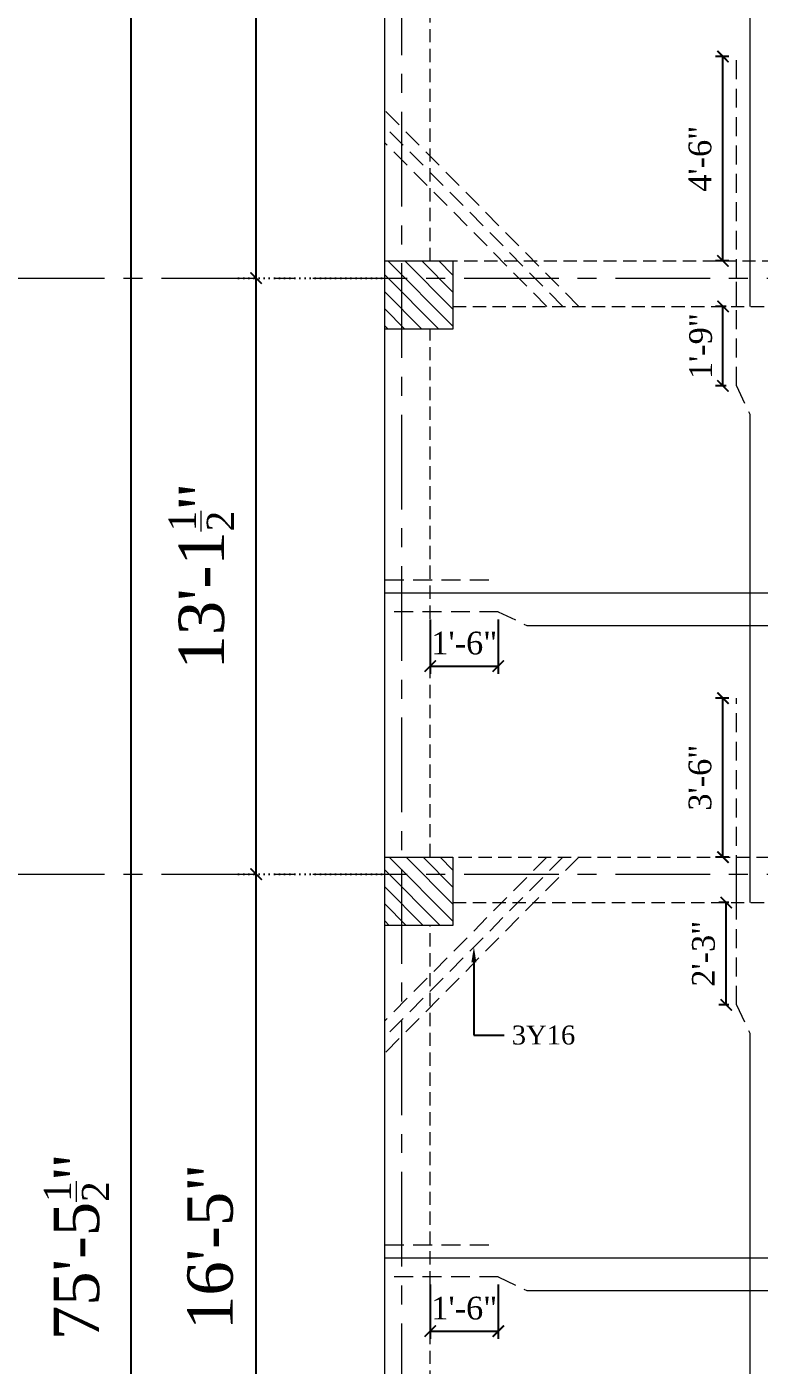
# Model space of a CAD drawing. Header units: feet. Extents: x 36263 to 96584, y 7663 to 35885.
# Drawn here: x 50785.1 to 50978.7, y 17454.2 to 17807.7 of the extents above; entities that cross this region are included whole.
import ezdxf
from ezdxf import colors
from ezdxf.entities.mleader import LeaderData, LeaderLine
from ezdxf.math import Vec2, Vec3

# ---------------------------------------------------------------- set-up
doc = ezdxf.new("R2010")
doc.units = ezdxf.units.FT
for name, pattern in [('CENTER', [2, 1.25, -0.25, 0.25, -0.25]), ('DOT2', [0.125, 0, -0.125]), ('HIDDEN', [0.375, 0.25, -0.125])]:
    doc.linetypes.add(name, pattern=pattern)
for name, color, linetype, lineweight in [('Column', 1, 'Continuous', 15), ('Dimension', 2, 'Continuous', 9), ('Hatch', 9, 'Continuous', 9), ('ST Beam', 7, 'Continuous', 20), ('ST GRIDS', 6, 'CENTER', 9), ('ST REINF', 1, 'Continuous', 35)]:
    doc.layers.add(name, color=color, linetype=linetype, lineweight=lineweight)
doc.layers.add('ST DIM', color=11, linetype='Continuous')
doc.styles.add('RomanS', font='times.ttf')
doc.dimstyles.new('1-1', dxfattribs={"dimtxt": 9, "dimasz": 5, "dimexe": 6, "dimexo": 6, "dimgap": 3, "dimtad": 1, "dimdec": 1, "dimzin": 0, "dimdsep": 46, "dimlunit": 4, "dimtxsty": 'RomanS', "dimblk": 'ARCHTICK', "dimcen": 0.09, "dimclrd": 256, "dimclre": 256, "dimclrt": 3, "dimadec": 0, "dimazin": 0, "dimtfac": 0.6, "dimtdec": 1, "dimtix": 1, "dimtofl": 0, "dimtmove": 1, "dimatfit": 0, "dimfxl": 1, "dimtolj": 1, "dimtzin": 0, "dimarcsym": 0})
pattern_1 = [(315, (11062.9767, 0), (2.24506403, 2.24506403), [])]

# ---------------------------------------------------------------- blocks, each defined once
blk = doc.blocks.new('_ArchTick')
at = {"color": 0, "const_width": 0.15}
blk.add_lwpolyline([(-0.5, -0.5), (0.5, 0.5)], dxfattribs=at)
blk = doc.blocks.new('*D269')
at = {"layer": 'Defpoints', "color": 0, "ltscale": 10, "transparency": 16777216}
for p in [(50845.75, 17938.21), (50884.92, 17938.21), (50884.92, 17741.36)]:
    blk.add_point(p, dxfattribs=at)
at = {"layer": 'ST DIM', "linetype": 'DOT2', "lineweight": -2, "ltscale": 10, "transparency": 16777216}
for p, q in [((50878.92, 17938.21), (50839.75, 17938.21)), ((50878.92, 17741.36), (50839.75, 17741.36))]:
    blk.add_line(p, q, dxfattribs=at)
at = {"layer": 'ST DIM', "lineweight": -2, "ltscale": 10, "transparency": 16777216}
blk.add_line((50845.75, 17741.36), (50845.75, 17938.21), dxfattribs=at)
at = {"layer": 'ST DIM', "lineweight": -2, "ltscale": 10, "transparency": 16777216, "xscale": 3, "yscale": 3, "zscale": 3}
for p, rotation in [((50845.75, 17938.21), 90), ((50845.75, 17741.36), 270)]:
    blk.add_blockref('_ArchTick', p, dxfattribs=dict(at, rotation=rotation))
at = {"layer": 'ST DIM', "color": 3, "lineweight": 13, "ltscale": 10, "transparency": 16777216, "insert": (50833.65, 17839.78), "char_height": 12, "attachment_point": 5, "rotation": 90, "style": 'RomanS'}
blk.add_mtext('\\A1;16\'-5"', dxfattribs=at)
blk = doc.blocks.new('*D270')
at = {"layer": 'Defpoints', "color": 0, "ltscale": 10, "transparency": 16777216}
for p in [(50845.75, 17741.36), (50884.92, 17741.36), (50884.92, 17583.88)]:
    blk.add_point(p, dxfattribs=at)
at = {"layer": 'ST DIM', "linetype": 'DOT2', "lineweight": -2, "ltscale": 10, "transparency": 16777216}
for p, q in [((50878.92, 17741.36), (50839.75, 17741.36)), ((50878.92, 17583.88), (50839.75, 17583.88))]:
    blk.add_line(p, q, dxfattribs=at)
at = {"layer": 'ST DIM', "lineweight": -2, "ltscale": 10, "transparency": 16777216}
blk.add_line((50845.75, 17583.88), (50845.75, 17741.36), dxfattribs=at)
at = {"layer": 'ST DIM', "lineweight": -2, "ltscale": 10, "transparency": 16777216, "xscale": 3, "yscale": 3, "zscale": 3}
for p, rotation in [((50845.75, 17741.36), 90), ((50845.75, 17583.88), 270)]:
    blk.add_blockref('_ArchTick', p, dxfattribs=dict(at, rotation=rotation))
at = {"layer": 'ST DIM', "color": 3, "lineweight": 13, "ltscale": 10, "transparency": 16777216, "insert": (50831.26, 17662.62), "char_height": 12, "attachment_point": 5, "rotation": 90, "style": 'RomanS'}
blk.add_mtext('\\A1;13\'-1{\\H0.6x;\\S1/2;}"', dxfattribs=at)
blk = doc.blocks.new('*D271')
at = {"layer": 'Defpoints', "color": 0, "ltscale": 10, "transparency": 16777216}
for p in [(50845.75, 17583.88), (50884.92, 17583.88), (50884.92, 17387.03)]:
    blk.add_point(p, dxfattribs=at)
at = {"layer": 'ST DIM', "linetype": 'DOT2', "lineweight": -2, "ltscale": 10, "transparency": 16777216}
for p, q in [((50878.92, 17583.88), (50839.75, 17583.88)), ((50878.92, 17387.03), (50839.75, 17387.03))]:
    blk.add_line(p, q, dxfattribs=at)
at = {"layer": 'ST DIM', "lineweight": -2, "ltscale": 10, "transparency": 16777216}
blk.add_line((50845.75, 17387.03), (50845.75, 17583.88), dxfattribs=at)
at = {"layer": 'ST DIM', "lineweight": -2, "ltscale": 10, "transparency": 16777216, "xscale": 3, "yscale": 3, "zscale": 3}
for p, rotation in [((50845.75, 17583.88), 90), ((50845.75, 17387.03), 270)]:
    blk.add_blockref('_ArchTick', p, dxfattribs=dict(at, rotation=rotation))
at = {"layer": 'ST DIM', "color": 3, "lineweight": 13, "ltscale": 10, "transparency": 16777216, "insert": (50833.65, 17485.46), "char_height": 12, "attachment_point": 5, "rotation": 90, "style": 'RomanS'}
blk.add_mtext('\\A1;16\'-5"', dxfattribs=at)
blk = doc.blocks.new('*D280')
at = {"layer": 'Defpoints', "color": 0, "ltscale": 10, "transparency": 16777216}
for p in [(50812.77, 17938.21), (50845.75, 17938.21), (50845.75, 17032.81)]:
    blk.add_point(p, dxfattribs=at)
at = {"layer": 'ST DIM', "linetype": 'DOT2', "lineweight": -2, "ltscale": 10, "transparency": 16777216}
for p, q in [((50839.75, 17938.21), (50806.77, 17938.21)), ((50839.75, 17032.81), (50806.77, 17032.81))]:
    blk.add_line(p, q, dxfattribs=at)
at = {"layer": 'ST DIM', "lineweight": -2, "ltscale": 10, "transparency": 16777216}
blk.add_line((50812.77, 17032.81), (50812.77, 17938.21), dxfattribs=at)
at = {"layer": 'ST DIM', "lineweight": -2, "ltscale": 10, "transparency": 16777216, "xscale": 3, "yscale": 3, "zscale": 3}
for p, rotation in [((50812.77, 17938.21), 90), ((50812.77, 17032.81), 270)]:
    blk.add_blockref('_ArchTick', p, dxfattribs=dict(at, rotation=rotation))
at = {"layer": 'ST DIM', "color": 3, "lineweight": 13, "ltscale": 10, "transparency": 16777216, "insert": (50798.26, 17485.51), "char_height": 12, "attachment_point": 5, "rotation": 90, "style": 'RomanS'}
blk.add_mtext('\\A1;75\'-5{\\H0.6x;\\S1/2;}"', dxfattribs=at)
blk = doc.blocks.new('*D296')
at = {"layer": 'Defpoints', "color": 0, "transparency": 16777216}
for p in [(50969.13, 17799.86), (50972.68, 17799.86), (50972.68, 17745.86)]:
    blk.add_point(p, dxfattribs=at)
at = {"layer": 'ST DIM', "lineweight": -2, "transparency": 16777216}
for p, q in [((50970.68, 17799.86), (50967.13, 17799.86)), ((50969.13, 17745.86), (50969.13, 17799.86)), ((50970.68, 17745.86), (50967.13, 17745.86))]:
    blk.add_line(p, q, dxfattribs=at)
at = {"layer": 'ST DIM', "lineweight": -2, "transparency": 16777216, "xscale": 3, "yscale": 3, "zscale": 3}
for p, rotation in [((50969.13, 17799.86), 90), ((50969.13, 17745.86), 270)]:
    blk.add_blockref('_ArchTick', p, dxfattribs=dict(at, rotation=rotation))
at = {"layer": 'ST DIM', "color": 3, "lineweight": 9, "transparency": 16777216, "insert": (50963.08, 17772.86), "char_height": 6, "attachment_point": 5, "rotation": 90, "style": 'RomanS'}
blk.add_mtext('\\A1;4\'-6"', dxfattribs=at)
blk = doc.blocks.new('*D316')
at = {"layer": 'Defpoints', "color": 0, "transparency": 16777216}
for p in [(50891.76, 17653.17), (50909.76, 17653.17), (50909.76, 17638.85)]:
    blk.add_point(p, dxfattribs=at)
at = {"layer": 'ST DIM', "lineweight": -2, "transparency": 16777216}
for p, q in [((50891.76, 17651.17), (50891.76, 17636.85)), ((50909.76, 17651.17), (50909.76, 17636.85)), ((50891.76, 17638.85), (50909.76, 17638.85))]:
    blk.add_line(p, q, dxfattribs=at)
at = {"layer": 'ST DIM', "lineweight": -2, "transparency": 16777216, "xscale": 3, "yscale": 3, "zscale": 3, "rotation": 180}
blk.add_blockref('_ArchTick', (50891.76, 17638.85), dxfattribs=at)
at = {"layer": 'ST DIM', "lineweight": -2, "transparency": 16777216, "xscale": 3, "yscale": 3, "zscale": 3}
blk.add_blockref('_ArchTick', (50909.76, 17638.85), dxfattribs=at)
at = {"layer": 'ST DIM', "color": 3, "lineweight": 9, "transparency": 16777216, "insert": (50900.76, 17644.9), "char_height": 6, "attachment_point": 5, "style": 'RomanS'}
blk.add_mtext('\\A1;1\'-6"', dxfattribs=at)
blk = doc.blocks.new('*D335')
at = {"layer": 'Defpoints', "color": 0, "transparency": 16777216}
for p in [(50969.13, 17733.86), (50971.95, 17733.86), (50971.95, 17712.86)]:
    blk.add_point(p, dxfattribs=at)
at = {"layer": 'ST DIM', "lineweight": -2, "transparency": 16777216}
for p, q in [((50969.95, 17733.86), (50967.13, 17733.86)), ((50969.13, 17712.86), (50969.13, 17733.86)), ((50969.95, 17712.86), (50967.13, 17712.86))]:
    blk.add_line(p, q, dxfattribs=at)
at = {"layer": 'ST DIM', "lineweight": -2, "transparency": 16777216, "xscale": 3, "yscale": 3, "zscale": 3}
for p, rotation in [((50969.13, 17733.86), 90), ((50969.13, 17712.86), 270)]:
    blk.add_blockref('_ArchTick', p, dxfattribs=dict(at, rotation=rotation))
at = {"layer": 'ST DIM', "color": 3, "lineweight": 9, "transparency": 16777216, "insert": (50963.25, 17723.36), "char_height": 6, "attachment_point": 5, "rotation": 90, "style": 'RomanS'}
blk.add_mtext('\\A1;1\'-9"', dxfattribs=at)
blk = doc.blocks.new('*D336')
at = {"layer": 'Defpoints', "color": 0, "transparency": 16777216}
for p in [(50969.13, 17630.38), (50972.68, 17630.38), (50972.68, 17588.38)]:
    blk.add_point(p, dxfattribs=at)
at = {"layer": 'ST DIM', "lineweight": -2, "transparency": 16777216}
for p, q in [((50970.68, 17630.38), (50967.13, 17630.38)), ((50969.13, 17588.38), (50969.13, 17630.38)), ((50970.68, 17588.38), (50967.13, 17588.38))]:
    blk.add_line(p, q, dxfattribs=at)
at = {"layer": 'ST DIM', "lineweight": -2, "transparency": 16777216, "xscale": 3, "yscale": 3, "zscale": 3}
for p, rotation in [((50969.13, 17630.38), 90), ((50969.13, 17588.38), 270)]:
    blk.add_blockref('_ArchTick', p, dxfattribs=dict(at, rotation=rotation))
at = {"layer": 'ST DIM', "color": 3, "lineweight": 9, "transparency": 16777216, "insert": (50963.08, 17609.38), "char_height": 6, "attachment_point": 5, "rotation": 90, "style": 'RomanS'}
blk.add_mtext('\\A1;3\'-6"', dxfattribs=at)
blk = doc.blocks.new('*D361')
at = {"layer": 'Defpoints', "color": 0, "transparency": 16777216}
for p in [(50891.76, 17477.51), (50909.76, 17477.51), (50909.76, 17463.19)]:
    blk.add_point(p, dxfattribs=at)
at = {"layer": 'ST DIM', "lineweight": -2, "transparency": 16777216}
for p, q in [((50891.76, 17475.51), (50891.76, 17461.19)), ((50909.76, 17475.51), (50909.76, 17461.19)), ((50891.76, 17463.19), (50909.76, 17463.19))]:
    blk.add_line(p, q, dxfattribs=at)
at = {"layer": 'ST DIM', "lineweight": -2, "transparency": 16777216, "xscale": 3, "yscale": 3, "zscale": 3, "rotation": 180}
blk.add_blockref('_ArchTick', (50891.76, 17463.19), dxfattribs=at)
at = {"layer": 'ST DIM', "lineweight": -2, "transparency": 16777216, "xscale": 3, "yscale": 3, "zscale": 3}
blk.add_blockref('_ArchTick', (50909.76, 17463.19), dxfattribs=at)
at = {"layer": 'ST DIM', "color": 3, "lineweight": 9, "transparency": 16777216, "insert": (50900.76, 17469.24), "char_height": 6, "attachment_point": 5, "style": 'RomanS'}
blk.add_mtext('\\A1;1\'-6"', dxfattribs=at)
blk = doc.blocks.new('*D365')
at = {"layer": 'Defpoints', "color": 0, "transparency": 16777216}
for p in [(50970, 17576.38), (50972.68, 17576.38), (50972.68, 17549.38)]:
    blk.add_point(p, dxfattribs=at)
at = {"layer": 'ST DIM', "lineweight": -2, "transparency": 16777216}
for p, q in [((50970.68, 17576.38), (50968, 17576.38)), ((50970, 17549.38), (50970, 17576.38)), ((50970.68, 17549.38), (50968, 17549.38))]:
    blk.add_line(p, q, dxfattribs=at)
at = {"layer": 'ST DIM', "lineweight": -2, "transparency": 16777216, "xscale": 3, "yscale": 3, "zscale": 3}
for p, rotation in [((50970, 17576.38), 90), ((50970, 17549.38), 270)]:
    blk.add_blockref('_ArchTick', p, dxfattribs=dict(at, rotation=rotation))
at = {"layer": 'ST DIM', "color": 3, "lineweight": 9, "transparency": 16777216, "insert": (50963.99, 17562.88), "char_height": 6, "attachment_point": 5, "rotation": 90, "style": 'RomanS'}
blk.add_mtext('\\A1;2\'-3"', dxfattribs=at)

msp = doc.modelspace()

# ---------------------------------------------------------------- hatches: boundary and pattern name
at = {"layer": 'Hatch', "lineweight": 9, "transparency": 33554505}
h = msp.add_hatch(dxfattribs=at)
h.set_pattern_fill('ANSI31', color=253, angle=-90)
h.set_pattern_definition(pattern_1)
h.paths.add_polyline_path([(50879.76, 17745.86), (50879.76, 17727.86), (50897.76, 17727.86), (50897.76, 17745.86)])
h = msp.add_hatch(dxfattribs=at)
h.set_pattern_fill('ANSI31', color=253, angle=-90)
h.set_pattern_definition(pattern_1)
h.paths.add_polyline_path([(50879.76, 17588.38), (50879.76, 17570.38), (50897.76, 17570.38), (50897.76, 17588.38)])

# ---------------------------------------------------------------- linework, layer by layer
at = {"layer": 'Column', "lineweight": 18}
for points in [[(50879.76, 17745.86), (50897.76, 17745.86), (50897.76, 17727.86), (50879.76, 17727.86)], [(50879.76, 17588.38), (50897.76, 17588.38), (50897.76, 17570.38), (50879.76, 17570.38)]]:
    msp.add_lwpolyline(points, close=True, dxfattribs=at)
at = {"layer": 'ST Beam', "linetype": 'Continuous', "lineweight": 15, "ltscale": 10}
msp.add_line((50879.76, 17028.31), (50879.76, 17942.71), dxfattribs=at)
at = {"layer": 'ST Beam', "linetype": 'HIDDEN', "lineweight": 13, "ltscale": 14}
for p, q in [((50891.76, 17745.86), (50891.76, 17927.71)), ((50879.76, 17745.86), (51234, 17745.86)), ((50897.76, 17733.86), (51064.61, 17733.86)), ((50891.76, 17588.38), (50891.76, 17727.86)), ((50888.76, 17588.38), (51785.16, 17588.38)), ((50897.76, 17576.38), (51064.61, 17576.38)), ((50891.76, 17391.53), (50891.76, 17570.38))]:
    msp.add_line(p, q, dxfattribs=at)
at = {"layer": 'ST GRIDS', "color": 251, "lineweight": 13, "ltscale": 20}
for p, q in [((50884.26, 16920.25), (50884.26, 17942.71)), ((50780.71, 17741.36), (51794.16, 17741.36)), ((50780.71, 17583.88), (51794.16, 17583.88))]:
    msp.add_line(p, q, dxfattribs=at)
at = {"layer": 'ST REINF', "lineweight": 18}
for p, q in [((50976.24, 17905.21), (50976.24, 17733.86)), ((50976.24, 17705.36), (50976.24, 17576.38)), ((51039.11, 17658.12), (50879.76, 17658.12)), ((50917.26, 17649.62), (51085.61, 17649.62)), ((50976.24, 17541.88), (50976.24, 17379.53)), ((51039.11, 17482.46), (50879.76, 17482.46)), ((50917.26, 17473.95), (51085.61, 17473.95))]:
    msp.add_line(p, q, dxfattribs=at)
at = {"layer": 'ST REINF', "linetype": 'HIDDEN', "lineweight": 18, "ltscale": 20}
for p, q in [((50972.68, 17733.86), (50972.68, 17799.86)), ((50931.06, 17733.86), (50879.76, 17785.58)), ((50926.84, 17733.86), (50879.76, 17781.32)), ((50922.61, 17733.86), (50879.76, 17777.06)), ((50972.68, 17712.86), (50972.68, 17745.86)), ((50972.68, 17712.86), (50976.24, 17705.36)), ((50879.76, 17661.67), (50909.76, 17661.67)), ((50909.76, 17653.17), (50879.76, 17653.17)), ((50909.76, 17653.17), (50917.26, 17649.62)), ((50972.68, 17576.38), (50972.68, 17630.38)), ((50922.61, 17588.38), (50879.76, 17545.19)), ((50926.84, 17588.38), (50879.76, 17540.93)), ((50931.06, 17588.38), (50879.76, 17536.67)), ((50972.68, 17549.38), (50972.68, 17588.38)), ((50972.68, 17549.38), (50976.24, 17541.88)), ((50879.76, 17486.01), (50909.76, 17486.01)), ((50909.76, 17477.51), (50879.76, 17477.51)), ((50909.76, 17477.51), (50917.26, 17473.95))]:
    msp.add_line(p, q, dxfattribs=at)

# ---------------------------------------------------------------- dimensions: what is measured, and where the dimension line sits
at = {"layer": 'ST DIM', "lineweight": 13, "ltscale": 10}
for base, p1, p2, picture, middle in [((50812.77, 17938.21), (50845.75, 17032.81), (50845.75, 17938.21), '*D280', (50798.26, 17485.51)), ((50845.7506, 17938.2084), (50884.9232, 17741.3604), (50884.9232, 17938.2084), '*D269', (50833.6467, 17839.7844)), ((50845.75, 17741.36), (50884.92, 17583.88), (50884.92, 17741.36), '*D270', (50831.26, 17662.62)), ((50845.7506, 17583.882), (50884.9232, 17387.034), (50884.9232, 17583.882), '*D271', (50833.6467, 17485.458))]:
    dim = msp.add_linear_dim(base=base, p1=p1, p2=p2, angle=90, dimstyle='1-1', override={"dimtxt": 12, "dimasz": 3, "dimgap": 6, "dimpost": '\\X'}, dxfattribs=at)
    dim.commit()
    dim.dimension.update_dxf_attribs({"geometry": picture, "text_midpoint": middle})
at = {"layer": 'ST DIM', "lineweight": 9}
for base, p1, p2, picture, middle in [((50969.13, 17799.86), (50972.68, 17745.86), (50972.68, 17799.86), '*D296', (50963.08, 17772.86)), ((50969.13, 17630.38), (50972.68, 17588.38), (50972.68, 17630.38), '*D336', (50963.08, 17609.38))]:
    dim = msp.add_linear_dim(base=base, p1=p1, p2=p2, angle=90, dimstyle='1-1', override={"dimtxt": 6, "dimasz": 3, "dimexe": 2, "dimexo": 2, "dimpost": '\\X'}, dxfattribs=at)
    dim.commit()
    dim.dimension.update_dxf_attribs({"geometry": picture, "text_midpoint": middle})
for base, p1, p2, picture, middle in [((50969.13, 17733.86), (50971.95, 17712.86), (50971.95, 17733.86), '*D335', (50969.31, 17723.36)), ((50970, 17576.38), (50972.68, 17549.38), (50972.68, 17576.38), '*D365', (50970.05, 17562.88))]:
    dim = msp.add_linear_dim(base=base, p1=p1, p2=p2, angle=90, dimstyle='1-1', override={"dimtxt": 6, "dimasz": 3, "dimexe": 2, "dimexo": 2, "dimpost": '\\X'}, dxfattribs=at)
    dim.commit()
    dim.dimension.update_dxf_attribs({"geometry": picture, "text_midpoint": middle, "dimtype": 160})
for base, p1, p2, picture, middle in [((50909.76, 17638.85), (50891.76, 17653.17), (50909.76, 17653.17), '*D316', (50900.76, 17638.85)), ((50909.76, 17463.19), (50891.76, 17477.51), (50909.76, 17477.51), '*D361', (50900.76, 17463.19))]:
    dim = msp.add_linear_dim(base=base, p1=p1, p2=p2, dimstyle='1-1', override={"dimtxt": 6, "dimasz": 3, "dimexe": 2, "dimexo": 2, "dimpost": '\\X'}, dxfattribs=at)
    dim.commit()
    dim.dimension.update_dxf_attribs({"geometry": picture, "text_midpoint": middle, "dimtype": 160})

# ---------------------------------------------------------------- leaders
at = {"layer": 'Dimension'}
ml = msp.add_multileader_mtext('Standard', dxfattribs=at)
ml.set_content('3Y16', color=256, style='RomanS')
ml.set_leader_properties()
ml.build(insert=Vec2(0, 0))
ctx = ml.context
ctx.base_point, ctx.char_height, ctx.plane_origin = Vec3(50911.3, 17541.37), 5, Vec3(50903.3, 17564.65)
notes = []
notes.append((ctx, [(0, (1, 1, 0), (50903.3, 17541.37), (1, 0), 8, [(0, [(50903.3, 17564.65)], 0, [])])]))
ctx.mtext.insert, ctx.mtext.flow_direction = Vec3(50913.3, 17543.91), 5
for ctx, leaders in notes:
    for number, flags, end, landing, length, lines in leaders:
        leader = LeaderData()
        leader.index, (leader.has_last_leader_line, leader.has_dogleg_vector, leader.attachment_direction) = number, flags
        leader.last_leader_point, leader.dogleg_vector, leader.dogleg_length = Vec3(end), Vec3(landing), length
        for number, points, colour, breaks in lines:
            line = LeaderLine()
            line.index, line.vertices, line.color, line.breaks = number, Vec3.list(points), colors.encode_raw_color(colour), breaks
            leader.lines.append(line)
        ctx.leaders.append(leader)

doc.saveas('drawing.dxf')
